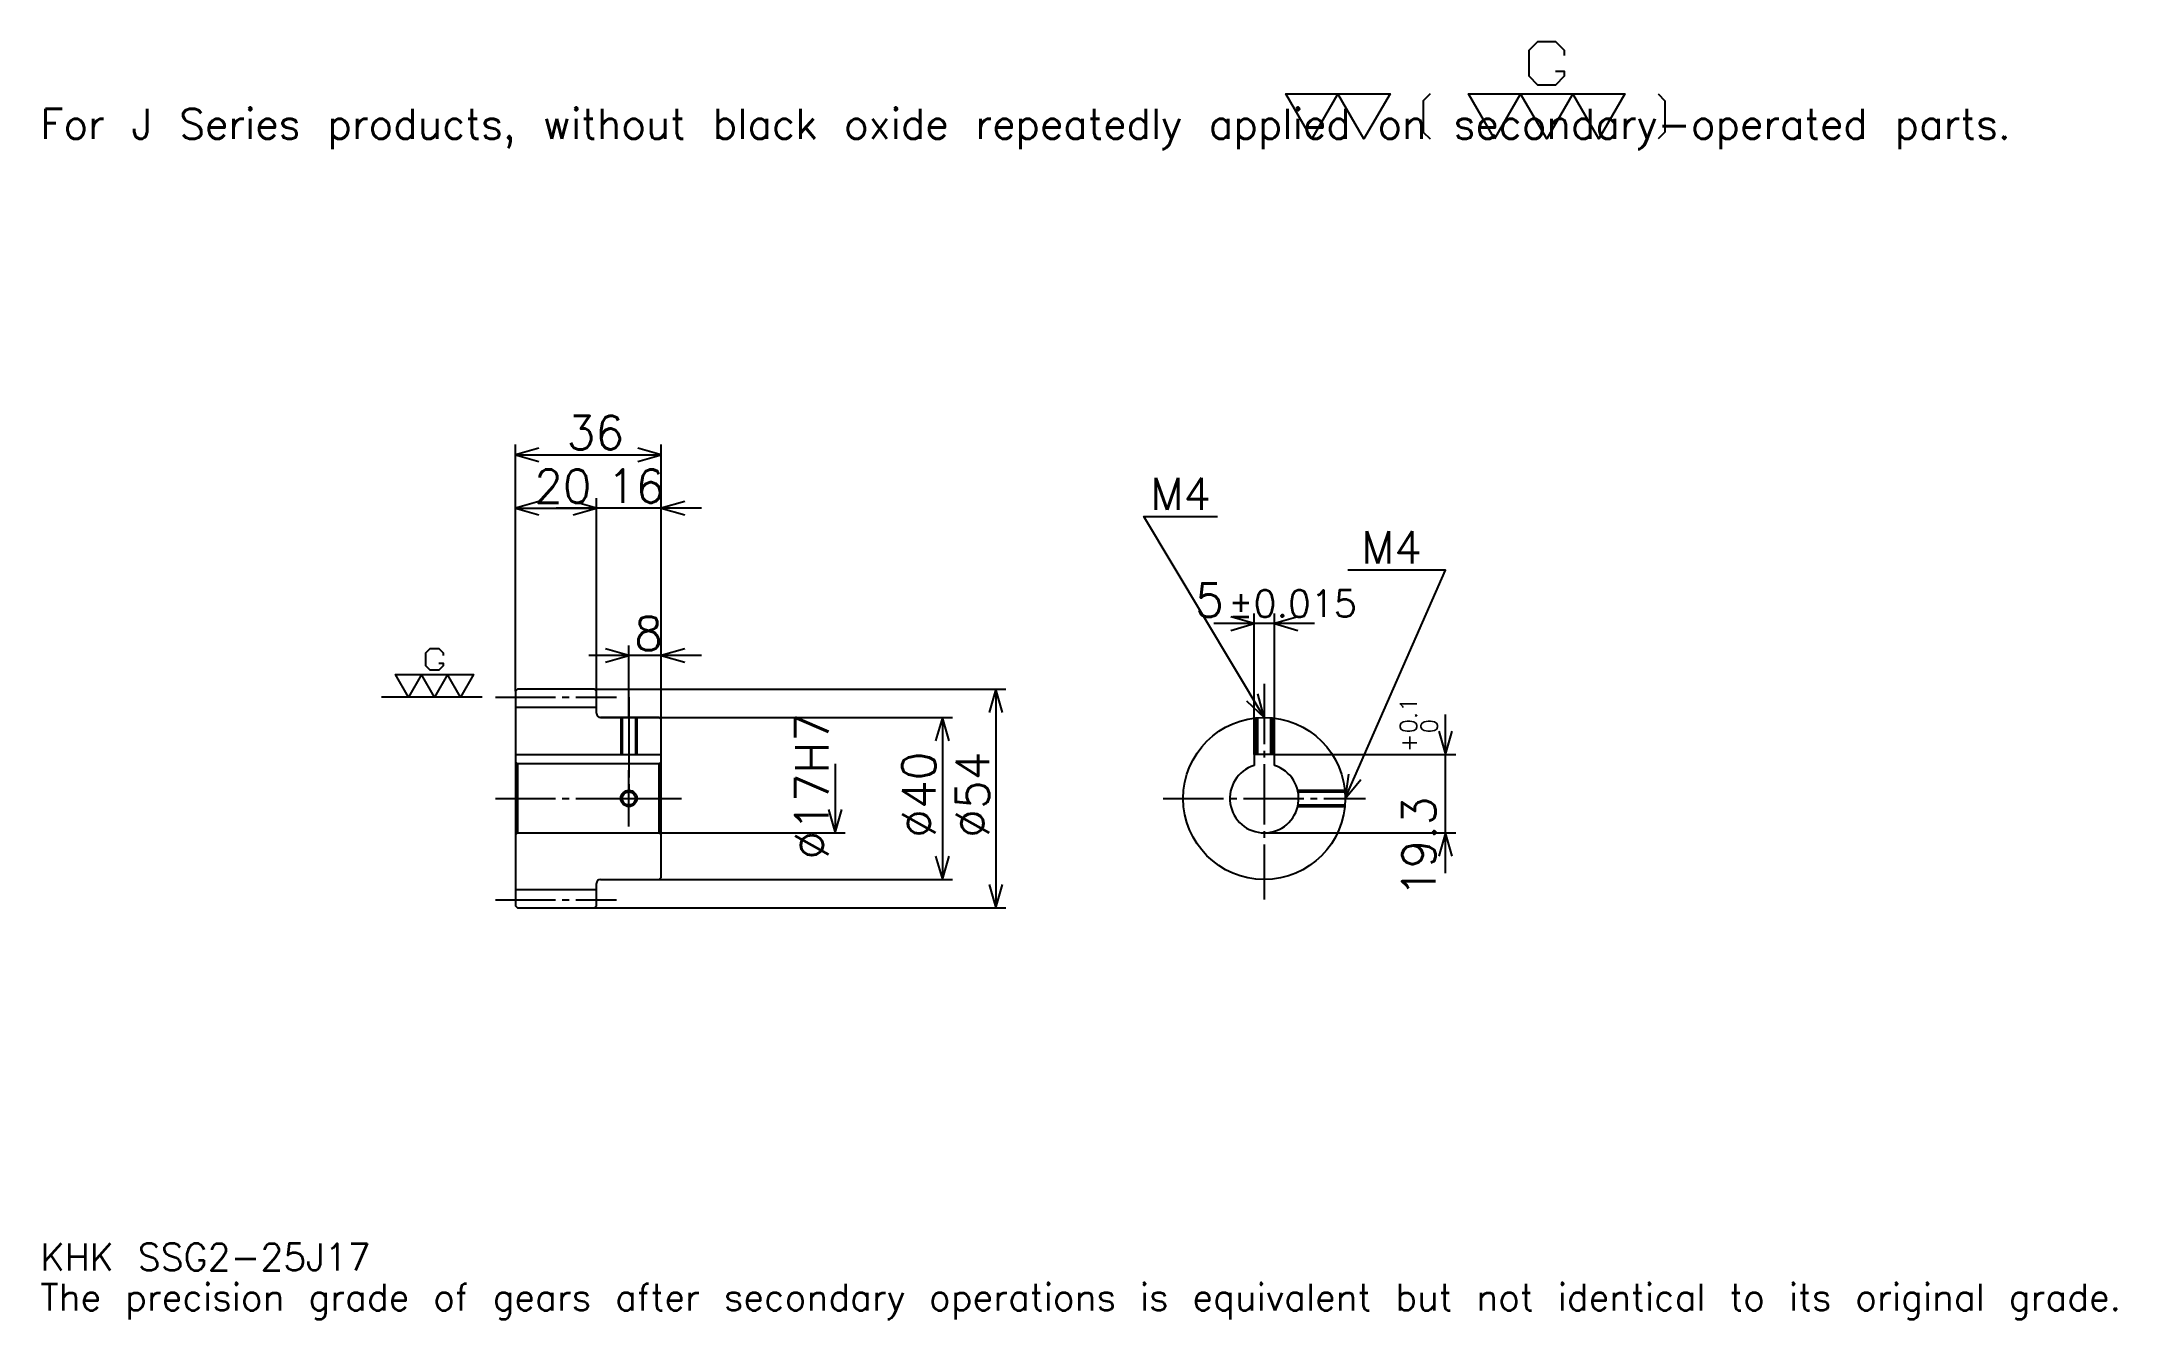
# Model space of a CAD drawing. Extents: x 17 to 529, y 6 to 321.
import ezdxf

# ---------------------------------------------------------------- set-up
doc = ezdxf.new("R2010")
doc.units = 0
doc.linetypes.add('DASHDOT', pattern=[19.826087, 14.869565, -1.652174, 1.652174, -1.652174])
doc.layers.get('0').update_dxf_attribs({"linetype": 'CONTINUOUS'})
doc.layers.add('DASHDOT', color=6, linetype='DASHDOT')
doc.styles.add('KANJI', font='TXT', dxfattribs={"bigfont": 'BIGFONT'})

msp = doc.modelspace()

# ---------------------------------------------------------------- linework, layer by layer
at = {"color": 5}
for p, q in [((133.826096, 161.652176), (133.826096, 221.956528)), ((169.826096, 161.652176), (169.826096, 221.956528)), ((133.826096, 219.478271), (169.826096, 219.478271)), ((133.826096, 206.260864), (153.826096, 206.260864)), ((179.739136, 206.260864), (143.913055, 206.260864)), ((153.826096, 161.652176), (153.826096, 208.739136)), ((316.195679, 145.452179), (316.195679, 180.260864)), ((321.195679, 145.452179), (321.195679, 180.260864)), ((331.108704, 177.782608), (306.282623, 177.782608)), ((179.739136, 169.913055), (151.913055, 169.913055)), ((161.826096, 161.652176), (161.826096, 172.391312)), ((133.826096, 161.152176), (133.826096, 161.652176)), ((153.326096, 161.652176), (169.826096, 161.652176)), ((153.826096, 161.152176), (153.826096, 161.652176)), ((161.826096, 154.652176), (161.826096, 161.652176)), ((161.826096, 154.652176), (161.826096, 161.652176)), ((169.826096, 161.652176), (254.913055, 161.652176)), ((169.826096, 154.152176), (169.826096, 161.652176)), ((252.434784, 161.652176), (252.434784, 107.652176)), ((154.826096, 154.652176), (169.826096, 154.652176)), ((169.826096, 154.652176), (241.695663, 154.652176)), ((239.217407, 154.652176), (239.217407, 114.652176)), ((363.478271, 116.239136), (363.478271, 155.365219)), ((321.195679, 145.452179), (365.956543, 145.452179)), ((212.782623, 143.152176), (212.782623, 126.152176)), ((169.826096, 126.152176), (215.26088, 126.152176)), ((318.695679, 126.152176), (365.956543, 126.152176)), ((154.826096, 114.652176), (169.826096, 114.652176)), ((169.826096, 114.652176), (241.695663, 114.652176)), ((153.326096, 107.652176), (169.826096, 107.652176)), ((169.826096, 107.652176), (254.913055, 107.652176))]:
    msp.add_line(p, q, dxfattribs=at)
at = {"color": 7}
msp.add_line((125.565224, 159.652176), (100.782616, 159.652176), dxfattribs=at)
at = {"color": 4}
for p, q in [((133.826096, 157.152176), (153.826096, 157.152176)), ((133.826096, 145.452179), (169.826096, 145.452179)), ((169.326096, 143.152176), (169.826096, 143.652176)), ((134.326096, 143.152176), (134.326096, 126.152176)), ((169.326096, 126.152176), (169.826096, 125.652176)), ((133.826096, 112.152176), (153.826096, 112.152176))]:
    msp.add_line(p, q, dxfattribs=at)
at = {"color": 7}
for points in [[(390.573914, 314.144348), (392.721741, 314.144348), (392.721741, 312.855652), (390.573914, 310.707825), (386.278259, 310.707825), (384.130432, 312.855652), (384.130432, 319.299133), (386.278259, 321.44696), (390.573914, 321.44696), (392.721741, 319.299133), (392.721741, 318.010437)], [(330.434784, 297.391296), (323.991302, 308.559998), (349.765228, 308.559998), (343.321747, 297.391296), (336.878265, 308.559998), (330.434784, 297.391296)], [(359.645203, 308.559998), (357.926971, 306.841736), (357.926971, 299.109558), (359.645203, 297.391296)], [(375.539124, 297.391296), (369.095642, 308.559998), (407.756531, 308.559998), (401.313049, 297.391296), (394.869568, 308.559998), (388.426086, 297.391296), (381.982605, 308.559998), (375.539124, 297.391296)], [(415.918274, 308.559998), (417.636536, 306.841736), (417.636536, 299.109558), (415.918274, 297.391296)], [(114.908707, 168.028702), (115.98262, 168.028702), (115.98262, 167.384354), (114.908707, 166.31044), (112.76088, 166.31044), (111.686966, 167.384354), (111.686966, 170.606094), (112.76088, 171.679993), (114.908707, 171.679993), (115.98262, 170.606094), (115.98262, 169.961731)], [(107.391312, 159.652176), (104.169571, 165.236526), (123.500008, 165.236526), (120.278267, 159.652176), (117.056534, 165.236526), (113.834793, 159.652176), (110.613052, 165.236526), (107.391312, 159.652176)]]:
    msp.add_lwpolyline(points, dxfattribs=at)
at = {"color": 5}
for points in [[(139.608704, 221.130432), (133.826096, 219.478271), (139.608704, 217.82608)], [(164.043488, 217.82608), (169.826096, 219.478271), (164.043488, 221.130432)], [(139.608704, 207.913055), (133.826096, 206.260864), (139.608704, 204.608704)], [(148.043488, 204.608704), (153.826096, 206.260864), (148.043488, 207.913055)], [(148.043488, 204.608704), (153.826096, 206.260864), (148.043488, 207.913055)], [(175.608704, 207.913055), (169.826096, 206.260864), (175.608704, 204.608704)], [(318.695679, 154.652176), (288.956543, 204.217392), (307.130432, 204.217392)], [(338.695679, 134.652176), (363.478271, 191), (339.356506, 191)], [(310.413055, 176.130432), (316.195679, 177.782608), (310.413055, 179.434784)], [(326.978271, 179.434784), (321.195679, 177.782608), (326.978271, 176.130432)], [(156.043488, 168.26088), (161.826096, 169.913055), (156.043488, 171.565216)], [(175.608704, 171.565216), (169.826096, 169.913055), (175.608704, 168.26088)], [(254.086975, 155.869568), (252.434784, 161.652176), (250.782623, 155.869568)], [(314.303802, 158.760681), (318.695679, 154.652176), (317.137268, 160.460754)], [(240.869568, 148.869568), (239.217407, 154.652176), (237.565216, 148.869568)], [(361.826111, 151.234787), (363.478271, 145.452179), (365.130432, 151.234787)], [(339.511353, 140.610611), (338.695679, 134.652176), (342.536072, 139.280289)], [(211.130432, 131.934784), (212.782623, 126.152176), (214.434784, 131.934784)], [(365.130432, 120.369568), (363.478271, 126.152176), (361.826111, 120.369568)], [(237.565216, 120.434784), (239.217407, 114.652176), (240.869568, 120.434784)], [(250.782623, 113.434784), (252.434784, 107.652176), (254.086975, 113.434784)]]:
    msp.add_lwpolyline(points, dxfattribs=at)
at = {"color": 4}
for points in [[(153.826096, 155.652176), (153.826096, 161.152176), (153.326096, 161.652176), (134.326096, 161.652176), (133.826096, 161.152176), (133.826096, 125.652176)], [(154.826096, 114.652176), (169.326096, 114.652176), (169.826096, 115.152176), (169.826096, 154.152176), (169.326096, 154.652176), (154.826096, 154.652176)], [(159.826096, 154.652176), (159.826096, 145.452179)], [(160.2061, 154.652176), (160.2061, 145.452179)], [(163.446091, 154.652176), (163.446091, 145.452179)], [(163.826096, 154.652176), (163.826096, 145.452179)], [(316.695679, 145.452179), (316.695679, 154.551926)], [(317.075684, 145.452179), (317.075684, 154.586456)], [(320.315674, 145.452179), (320.315674, 154.586456)], [(320.695679, 145.452179), (320.695679, 154.551926)], [(133.826096, 125.652176), (134.326096, 126.152176), (169.326096, 126.152176), (169.326096, 143.152176), (134.326096, 143.152176), (133.826096, 143.652176)], [(321.195679, 142.776215), (321.195679, 145.452179), (316.195679, 145.452179), (316.195679, 142.776215)], [(326.957031, 136.652176), (338.595398, 136.652176)], [(327.039856, 136.272171), (338.629944, 136.272171)], [(326.957031, 132.652176), (338.595398, 132.652176)], [(327.039856, 133.032181), (338.629944, 133.032181)], [(133.826096, 125.652176), (133.826096, 108.152176), (134.326096, 107.652176), (153.326096, 107.652176), (153.826096, 108.152176), (153.826096, 113.652176)]]:
    msp.add_lwpolyline(points, dxfattribs=at)
for centre, radius in [((318.695679, 134.652176), 20), ((161.826096, 134.652176), 1.62)]:
    msp.add_circle(centre, radius, dxfattribs=at)
at = {"color": 7}
msp.add_circle((161.826096, 134.652176), 2, dxfattribs=at)
at = {"color": 4}
for centre, radius, start, end in [((154.826096, 155.652176), 1, 180, 270), ((318.695679, 134.652176), 8.5, 107.10463483, 72.89536517), ((154.826096, 113.652176), 1, 90, 180)]:
    msp.add_arc(centre, radius, start, end, dxfattribs=at)
at = {"layer": 'DASHDOT', "color": 7}
for p, q in [((128.869568, 159.652176), (158.782623, 159.652176)), ((318.695679, 162.91304), (318.695679, 109.695656)), ((161.826096, 154.652176), (161.826096, 134.652176)), ((128.869568, 134.652176), (174.782623, 134.652176)), ((293.739136, 134.652176), (343.652161, 134.652176)), ((128.869568, 109.652176), (158.782623, 109.652176))]:
    msp.add_line(p, q, dxfattribs=at)
for points in [[(161.826096, 159.608704), (161.826096, 140.495651)], [(161.826096, 127.695656), (161.826096, 141.608704)], [(154.869568, 134.652176), (168.782623, 134.652176)]]:
    msp.add_lwpolyline(points, dxfattribs=at)

# ---------------------------------------------------------------- texts
at = {"color": 7, "style": 'KANJI'}
for s, height, p in [('For J Series products, without black oxide repeatedly applied on secondary-operated parts.', 7.434783, (16.52174, 297.391296)), ('36', 8.26087, (146.456528, 220.800003)), ('20', 8.26087, (138.456528, 207.582611)), ('16', 8.26087, (156.456528, 207.582611)), ('M4', 7.930435, (290.608704, 205.869568)), ('M4', 7.930435, (342.660889, 192.652176)), ('5', 8.26087, (301.643616, 179.434784)), ('%%p0.015', 6.608696, (309.820862, 179.434784)), ('8', 8.26087, (163.141312, 171.234787)), ('KHK SSG2-25J17', 6.608696, (16.52174, 18.173914)), ('The precision grade of gears after secondary operations is equivalent but not identical to its original grade.', 6.608696, (16.52174, 8.26087))]:
    msp.add_text(s, height=height, dxfattribs=at).set_placement(p)
for s, height, p in [('%%c17H7', 8.26087, (211.130432, 119.576088)), ('0.1', 4.130435, (356.373901, 150.699875)), ('0', 4.130435, (361.495667, 150.699875)), ('+', 4.130435, (356.373901, 146.073792)), ('%%c40', 8.26087, (237.565216, 124.945656)), ('%%c54', 8.26087, (250.782623, 124.945656)), ('19.3', 8.26087, (361, 110.317474))]:
    msp.add_text(s, height=height, rotation=90, dxfattribs=at).set_placement(p)

doc.saveas('drawing.dxf')
